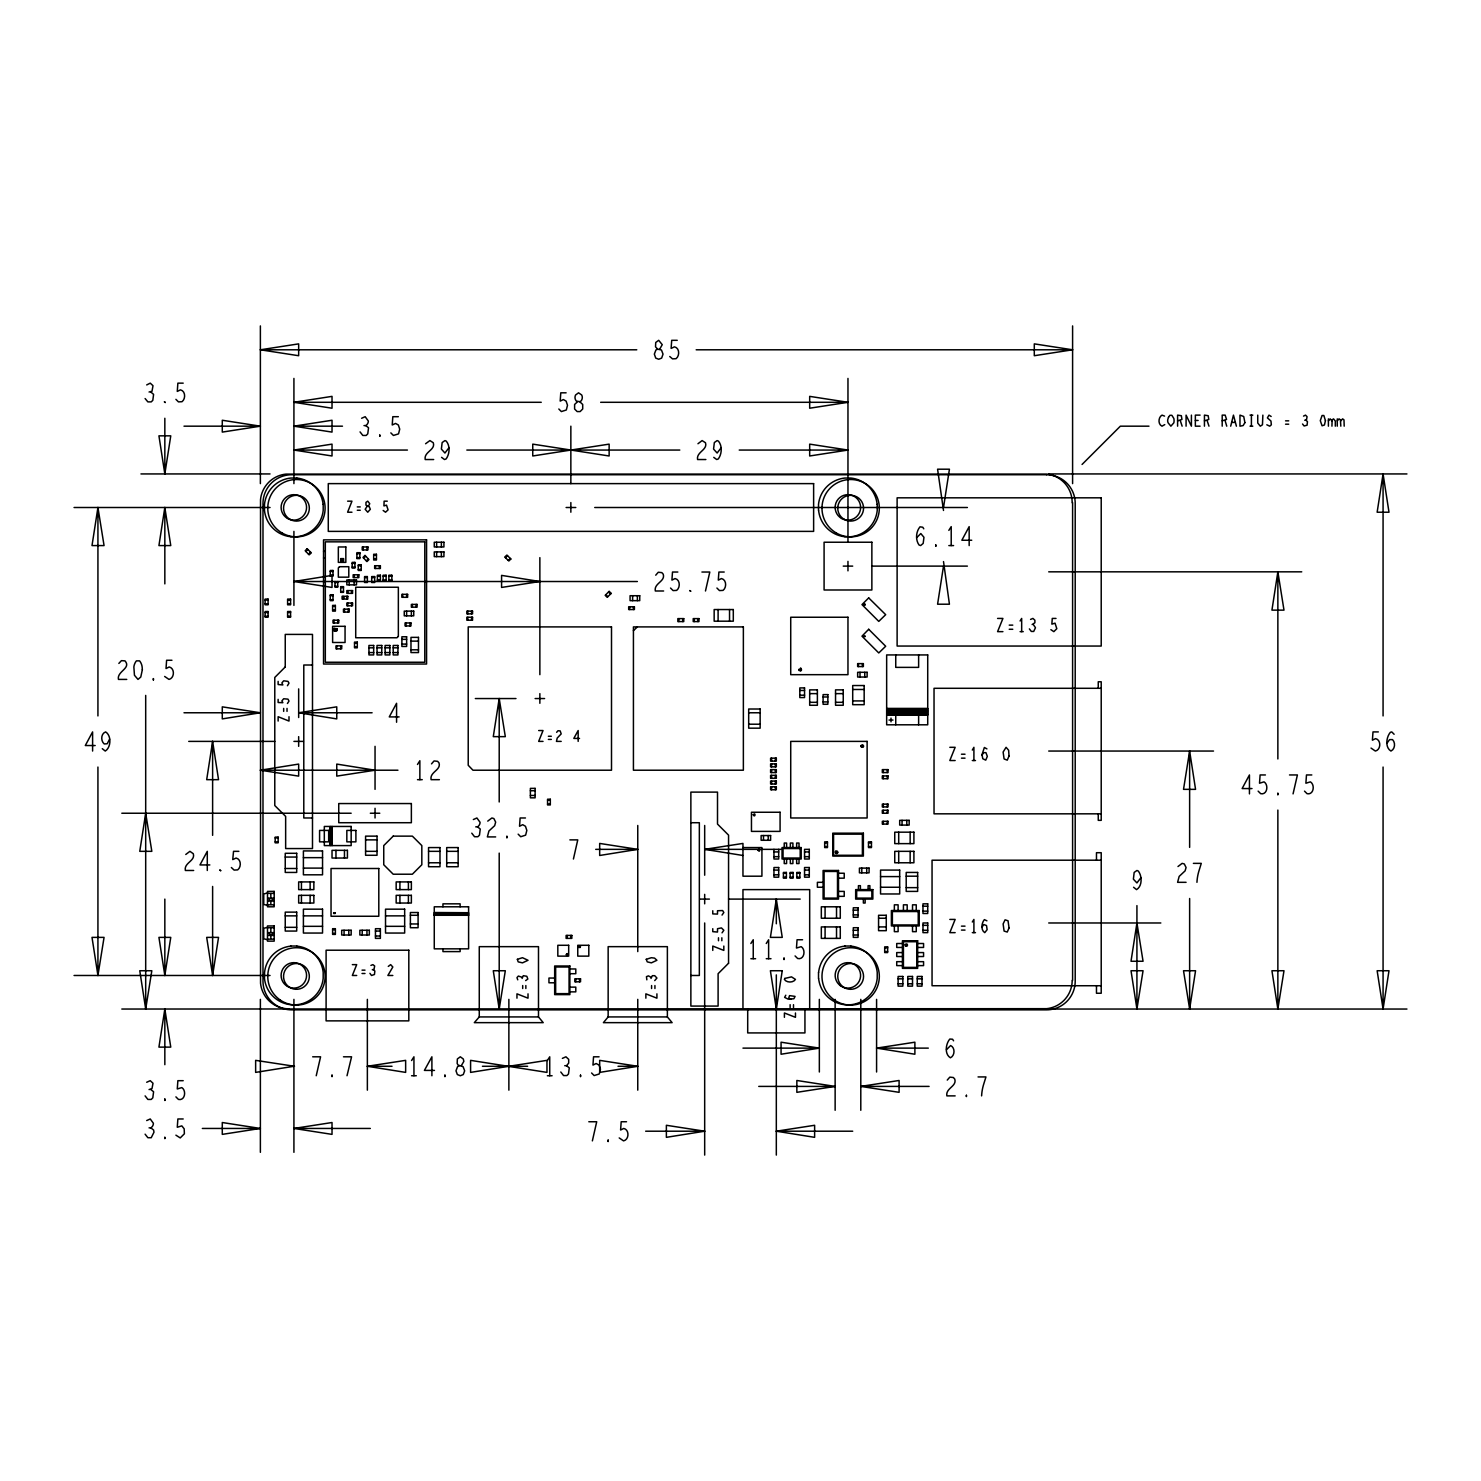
<?xml version="1.0" encoding="UTF-8"?>
<svg xmlns="http://www.w3.org/2000/svg" width="1481" height="1481" viewBox="0 0 1481 1481"><rect width="100%" height="100%" fill="white"/><g stroke="black" fill="none" stroke-linecap="round" stroke-linejoin="round"><path stroke-width="1.5" d="M333.614 629.406L335.28 631.258L336.89 629.073L334.206 628.277L333.614 629.406L337.353 629.481M818.512 972.369L818.512 978.404M905.021 944.989C910.037 942.508 902.244 948.358 907.575 945.082M333.614 912.74L335.372 912.722M1072.188 980.422L1072.04 983.31A28.472 28.472 0 0 1 1046.678 1008.672L121.812 1009.042M573.425 859.017L577.757 839.875L569.87 839.875M592.363 1140.888L596.713 1121.746L588.809 1121.746M705.474 590.993L709.806 572.036L701.92 572.036M316.231 1075.743L320.581 1056.805L312.676 1056.805M347.017 1075.743L351.571 1056.805L343.481 1056.805M1293.061 793.89L1297.412 774.952L1289.507 774.952M864.163 635.978L865.126 635.978M97.931 507.502L92.007 545.582L104.059 545.582L97.931 507.502L97.931 715.934M164.835 473.939L170.759 435.84L158.93 435.84L164.835 473.939L164.835 418.271M164.835 507.502L158.93 545.582L170.759 545.582L164.835 507.502L164.835 583.884M164.835 975.479L170.759 937.38L158.93 937.38L164.835 975.479L164.835 899.097M164.835 1009.042L158.93 1047.123L170.759 1047.123L164.835 1009.042L164.835 1064.691M212.616 741.389L206.692 779.672L218.54 779.672L212.616 741.389L212.616 835.34M212.616 975.479L218.54 937.38L206.692 937.38L212.616 975.479L212.616 886.453M499.208 698.551L493.284 736.649L505.317 736.649L499.208 698.551L499.208 801.98M776.322 899.097L770.398 937.38L782.246 937.38L776.322 899.097L776.322 923.774M943.508 507.502L949.432 469.199L937.584 469.199L943.508 510.464M943.508 566.112L937.584 604.211L949.432 604.211L943.508 561.577M1189.632 1009.042L1195.556 970.74L1183.523 970.74L1189.632 1009.042L1189.632 898.504M1277.862 571.833L1271.938 610.135L1283.99 610.135L1277.862 571.833L1277.862 758.957M1383.069 473.939L1377.145 512.222L1388.993 512.222L1383.069 473.939L1383.069 715.934M1383.069 1009.042L1388.993 970.74L1377.145 970.74L1383.069 1009.042L1383.069 767.047M97.931 975.479L104.059 937.38L92.007 937.38L97.931 975.479L97.931 767.047M145.693 1009.042L151.821 970.74L139.769 970.74L145.693 1009.042L145.693 695.404M499.208 1009.042L505.317 970.74L493.284 970.74L499.208 1009.042L499.208 853.112M1136.927 1009.042L1143.054 970.74L1131.021 970.74L1136.927 1009.042L1136.927 905.613M1189.632 751.052L1183.523 789.354L1195.556 789.354L1189.632 751.052L1189.632 847.373M1277.862 1009.042L1283.99 970.74L1271.938 970.74L1277.862 1009.042L1277.862 810.07M1331.937 426.176L1332.141 419.864L1333.529 418.864L1335.307 421.048L1335.307 426.176M1230.692 426.176L1233.451 415.124L1236.413 426.176M109.575 739.223L107.206 743.758L104.244 743.962C100.615 740.963 100.801 733.595 105.632 731.91C111.63 735.576 111.094 747.572 105.244 751.052L102.282 748.683M1140.888 877.77L1136.927 882.917L1133.391 879.159L1134.168 872.439L1136.927 870.476L1138.315 871.069C1142.184 876.03 1142.406 886.156 1136.538 889.618L1133.576 887.249M1328.401 420.845L1330.179 418.864L1331.937 420.845M1337.269 420.845L1339.046 418.864L1340.435 419.864L1340.823 426.176M1340.823 420.845L1342.601 418.864L1343.989 419.864L1344.193 426.176M448.873 447.891L444.929 453.019L441.375 449.076L442.153 442.56L444.929 440.579L446.299 441.171C450.28 446.003 449.706 454.038 446.114 458.943L444.522 459.536L441.579 457.351M721.062 447.891L717.119 453.019L713.564 449.076L714.342 442.56L717.119 440.579L718.489 441.171C722.45 446.003 721.895 454.038 718.304 458.943L716.711 459.536L713.749 457.351M388.281 966.408L390.651 964.631L392.817 967L387.874 975.479L392.817 975.479M556.634 732.317L558.022 730.725L560.188 730.929L561.188 733.891L557.226 738.038L556.449 741.389L561.188 741.389M522.108 978.441L523.293 975.683L526.829 976.275L527.828 979.034L525.644 980.607M650.992 978.441L652.362 975.683L654.732 975.683L656.916 978.052L654.732 980.607M972.314 750.071L973.906 747.313L973.906 760.531M1387.012 743.166L1389.585 739.611L1392.547 739.611C1395.639 742.74 1395.121 749.108 1390.955 751.052C1384.883 747.479 1386.216 737.112 1390.363 732.317L1391.751 731.91L1394.121 734.28M425.584 443.745L429.916 440.579L433.285 442.745C435.71 450.15 423.714 451.705 425.195 459.536L433.674 459.536M431.508 763.881L434.063 760.938L437.617 761.327L439.005 762.9C441.412 770.25 429.471 771.842 431.101 779.672L439.394 779.672M697.958 443.745L702.105 440.579L705.474 442.745C707.862 450.057 696.163 451.853 697.57 459.536L705.863 459.536M487.749 821.122L491.896 817.975L493.876 818.567L495.654 822.122L494.673 825.676L488.934 830.989L487.36 836.913L495.654 836.913M655.731 575.202L658.286 572.24L661.84 572.629L663.229 574.202C665.635 581.552 653.695 583.162 655.324 590.993L663.618 590.993M947.248 1080.093L949.821 1077.131L953.375 1077.52L954.764 1079.112C957.115 1086.406 945.396 1088.128 946.859 1095.884L955.152 1095.884M1177.987 866.533L1182.134 863.367L1184.3 863.96L1186.077 867.514L1185.096 870.865L1179.172 876.4L1177.599 882.324L1186.077 882.324M799.203 669.042C802.35 674.799 799.259 664.802 801.202 668.949M1020.094 620.983L1021.668 618.429L1021.668 631.646M972.314 921.997L973.906 919.423L973.906 932.641M981.996 927.125L983.773 924.551L986.531 925.551L987.124 929.679L984.754 932.641C980.57 930.012 981.533 922.941 984.365 919.627L986.92 920.812M417.494 764.474L419.864 760.734L419.864 779.672M411.57 1060.544L413.94 1056.805L413.94 1075.743M547.359 1060.544L549.729 1056.805L549.729 1075.743M948.84 530.383L951.209 526.644L951.209 545.582M750.867 943.508L753.237 939.75L753.237 958.707M766.251 943.508L768.62 939.75L768.62 958.707M916.665 537.696L920.812 533.549L923.959 537.307L923.181 543.416L920.608 545.582L919.035 544.989C915.332 539.862 915.906 531.605 920.016 526.829L922.774 527.236L923.774 528.81M946.47 1049.696L950.617 1045.549C955.319 1047.659 954.986 1055.694 950.413 1057.786C944.323 1054.213 945.674 1043.827 949.821 1039.033L952.579 1039.236L953.579 1040.81M118.85 663.432L121.423 660.656L124.978 660.859C131.624 668.357 116.647 671.337 118.461 679.409L126.755 679.409M185.773 854.481L189.92 851.334L193.271 853.704C195.659 861.035 183.737 862.645 185.366 870.476L193.659 870.476M981.996 755.014L983.773 752.644L985.939 752.644L987.327 756.384L985.735 760.142L982.792 758.753L981.996 754.607L984.365 747.498L986.92 748.886M308.529 554.264L310.51 552.098M305.771 551.506L307.752 549.544M363.604 558.226L365.585 556.245M366.362 560.781L368.343 558.818M505.521 557.634L507.502 555.653M508.279 560.392L510.26 558.411M270.838 901.059L273.8 898.115L268.08 898.115L270.838 901.059L270.838 903.836M1082.056 464.46L1120.358 426.176L1148.978 426.176M1164.769 424.603L1162.011 426.176C1157.772 424.344 1158.253 417.198 1162.011 415.124L1164.566 416.105M608.154 1016.929L603.415 1022.649L672.115 1022.649L667.376 1016.929L667.376 946.655L608.154 946.655L608.154 1016.929L667.376 1016.929M479.27 1016.929L474.327 1022.649L543.212 1022.649L538.492 1016.929L538.492 946.655L479.27 946.655L479.27 1016.929L538.492 1016.929M633.424 630.665L637.367 626.907M270.838 935.418L273.8 932.641L268.08 932.641L270.838 935.418L270.838 938.38M566.557 953.931C567.242 956.837 567.371 952.505 567.686 953.764M149.063 1089.572L152.006 1088.572L153.006 1083.24L150.247 1080.686L146.693 1082.259M564.742 1065.691L566.52 1065.691L568.685 1063.117L568.685 1059.359L565.927 1056.805L562.373 1058.378M287.425 685.722L288.999 683.167L288.017 681.39L283.667 680.797L281.89 682.963L282.871 684.944L278.132 684.537L278.132 681.39M1303.521 416.105L1305.502 415.124L1307.075 416.698L1306.483 419.864L1304.705 420.252M722.043 915.073L723.82 912.518L722.635 910.537L717.507 910.741L717.507 914.092L712.768 913.907L712.768 910.741M146.693 384.93L150.247 383.153L153.006 385.708L152.006 391.243L149.063 392.021M146.693 1120.562L150.247 1118.97L153.395 1123.32A5.387 5.387 0 0 1 150.84 1127.856L149.063 1127.856M372.286 969.759L374.064 969.166L374.656 966.001L372.879 964.631L370.916 965.408M1177.599 420.845L1181.931 419.456L1181.338 415.717L1177.599 415.124L1177.599 426.176M1204.442 420.845L1208.774 419.456L1208.181 415.717L1204.442 415.124L1204.442 426.176M1222.195 420.845L1226.546 419.456L1225.157 415.124L1222.195 415.124L1222.195 426.176M1032.127 624.538L1034.886 622.76L1034.886 620.206L1032.923 618.429L1030.554 619.41M361.623 418.271L365.178 416.698L368.343 421.048A5.387 5.387 0 0 1 365.77 425.584L363.993 425.584M368.343 506.317L369.732 503.744L367.751 501.17L365.974 502.355L365.974 505.132L369.324 506.909L370.324 509.279L367.751 512.222L365.178 509.279L367.158 506.317M659.674 349.201L662.248 344.666L658.693 340.315L655.731 342.481L655.528 346.832L657.694 349.201L661.452 349.979L663.025 354.126L661.655 358.087L658.693 359.254L655.731 358.087L654.343 354.126L655.916 349.979L657.694 349.201M473.346 819.548L476.901 817.975L480.066 822.307A5.387 5.387 0 0 1 477.493 826.861L475.716 826.861M287.425 703.494L288.999 701.124L288.017 699.143L283.667 698.754L281.89 700.92L282.871 702.697L278.132 702.512L278.132 699.347M722.043 932.845L723.82 930.272L721.451 927.921L717.507 928.698L717.507 932.049L712.768 931.66L712.768 928.698M785.8 995.213L784.615 997.379L788.17 999.157L793.89 998.768L795.075 996.398L789.54 995.621L788.762 997.972L790.928 999.36M577.571 401.703L574.609 404.461L574.609 408.997L577.164 411.57L580.126 411.57L582.699 408.997L582.699 404.461L579.737 401.703L576.387 401.11A5.443 5.443 0 0 1 575.591 394.983L578.553 392.817L581.7 394.983A5.443 5.443 0 0 1 580.922 401.11L579.737 401.703M459.332 1065.691L457.555 1066.672L455.981 1070.819L457.351 1074.558L460.313 1075.743L463.275 1074.558L464.664 1070.819L463.09 1066.672L458.147 1065.098L457.166 1063.506L457.351 1058.971L460.313 1056.805L463.275 1058.971L463.868 1061.34L461.313 1065.691M293.923 581.515L332.022 575.387L332.022 587.439L293.923 581.515L637.367 581.515M260.378 712.768L222.28 718.896L222.28 706.844L260.378 712.768L183.996 712.768M260.378 770.213L298.662 764.085L298.662 776.118L260.378 770.213L397.945 770.213M637.756 849.354L599.675 855.481L599.675 843.43L637.756 849.354L595.714 849.354M293.923 1066.283L255.639 1072.392L255.639 1060.359L294.515 1066.283M637.756 1066.283L599.675 1072.392L599.675 1060.359L637.756 1066.283L618.021 1066.283M819.345 1048.122L781.061 1054.231L781.061 1042.198L819.345 1048.122L742.962 1048.122M704.678 1131.206L666.376 1137.334L666.376 1125.282L704.678 1131.206L645.66 1131.206M260.378 349.794L298.662 343.87L298.662 355.718L260.378 349.794L636.774 349.794M293.923 402.295L332.022 396.371L332.022 408.219L293.923 402.295L541.25 402.295M260.378 426.176L222.28 432.1L222.28 420.252L260.378 426.176L183.996 426.176M293.923 426.176L332.022 420.252L332.022 432.1L293.923 426.176L342.481 426.176M293.923 450.057L332.022 444.133L332.022 455.981L293.923 450.057L407.423 450.057M1072.596 349.794L1034.293 355.718L1034.293 343.87L1072.596 349.794L696.181 349.794M847.965 402.295L809.681 408.219L809.681 396.371L847.965 402.295L600.657 402.295M847.965 450.057L809.681 455.981L809.681 444.133L847.965 450.057L739.223 450.057M298.662 712.768L336.761 706.844L336.761 718.896L298.662 712.768L372.101 712.768M742.962 855.481L704.678 849.354L742.962 843.43L742.962 876.197L761.919 876.197L761.919 847.576L742.962 847.576M367.362 1066.283L405.646 1060.359L405.646 1072.392L367.362 1066.283L392.021 1066.283M260.378 1128.448L222.28 1134.372L222.28 1122.524L260.378 1128.448L202.342 1128.448M293.923 1128.448L332.022 1122.524L332.022 1134.372L293.923 1128.448L370.324 1128.448M876.585 1048.122L914.888 1042.198L914.888 1054.231L876.585 1048.122L928.309 1048.122M835.136 1086.406L796.852 1092.33L796.852 1080.482L835.136 1086.406L758.753 1086.406M860.794 1086.406L899.097 1080.482L899.097 1092.33L860.794 1086.406L929.087 1086.406M776.322 1131.206L814.624 1125.282L814.624 1137.334L776.322 1131.206L852.704 1131.206M296.848 536.751L290.813 536.751M850.89 536.751L844.855 536.751M290.813 946.026L296.848 946.026M844.855 946.026L850.89 946.026M677.243 340.315L671.708 340.315L671.115 348.405L674.484 346.832C679.649 347.924 679.853 355.847 676.058 358.68L672.504 358.865L669.745 356.495M183.2 383.153L177.868 383.153L177.276 391.428L180.441 389.855C185.606 390.947 185.81 398.87 182.015 401.703L178.461 401.888L175.906 399.333M566.112 392.817L560.781 392.817L560.188 401.11L563.354 399.537L566.112 401.11L567.501 405.257L566.316 409.996L561.373 411.57L558.818 408.997M1200.091 415.124L1195.352 415.124L1195.352 426.176L1200.091 426.176M1250.038 415.124L1252.796 415.124M398.352 416.698L392.817 416.698L392.224 424.991L395.575 423.418L398.352 424.991L399.722 429.138L398.537 433.877L393.409 435.451L390.836 432.878M1195.352 420.456L1198.129 420.456M1285.564 420.845L1288.711 420.845M1231.674 422.418L1235.228 422.418M1285.564 424.195L1288.711 424.195M1250.038 426.176L1252.796 426.176M466.83 450.057L679.798 450.057M140.954 473.939L270.042 473.939M1048.715 473.939L1406.95 473.939M347.609 501.17L351.96 501.17L347.609 512.222L351.96 512.222M387.281 501.17L384.134 501.17L383.931 505.91L386.504 505.132L388.078 509.871L385.523 512.222L383.153 510.464M357.291 506.909L360.253 506.909M74.05 507.502L270.042 507.502M566.112 507.502L575.794 507.502M594.733 507.502L967.389 507.502M357.291 510.26L360.253 510.26M971.721 540.25L961.854 540.25L969.166 526.644L969.166 545.582M948.84 545.582L953.579 545.582M323.543 551.321L325.32 551.321M356.902 553.672L359.846 553.672M373.675 555.264L376.433 555.264M356.902 557.634L359.846 557.634M323.543 558.022L325.32 558.022M373.675 559.003L376.433 559.003M340.704 559.207L343.481 559.207M340.704 560.003L343.481 560.003M340.704 560.781L343.481 560.781M352.163 563.354L354.922 563.354M358.272 565.723L361.234 565.723M843.244 566.112L852.704 566.112M871.865 566.112L967.389 566.112M352.163 567.093L354.922 567.093M358.272 569.463L361.234 569.463M330.244 571.444L333.003 571.444M677.835 572.036L672.504 572.036L671.911 580.126L675.077 578.553C680.242 579.645 680.445 587.568 676.65 590.401L673.096 590.586L670.523 588.031M724.209 572.036L718.896 572.036L718.304 580.126L721.451 578.553C726.616 579.645 726.838 587.568 723.024 590.401L719.488 590.586L716.915 588.031M1048.715 571.833L1301.743 571.833M330.244 575.202L333.003 575.202M377.414 576.183L380.376 576.183M383.153 576.183L386.115 576.183M388.874 576.183L391.836 576.183M364.585 577.571L367.362 577.571M371.694 577.571L374.656 577.571M377.414 579.941L380.376 579.941M383.153 579.941L386.115 579.941M388.874 579.941L391.836 579.941M334.984 582.496L337.742 582.496M334.984 586.254L337.742 586.254M340.704 587.624L343.481 587.624M340.704 591.585L343.481 591.585M330.244 595.714L333.003 595.714M343.481 597.898L344.462 597.898M330.244 599.675L333.003 599.675M265.118 600.064L268.08 600.064M287.61 600.064L290.572 600.064M265.118 603.822L268.08 603.822M287.61 603.822L290.572 603.822M864.163 604.211L865.145 604.211M864.163 605.007L865.145 605.007M332.614 606.377L335.372 606.377M332.614 610.135L335.372 610.135M265.118 612.505L268.08 612.505M287.61 612.505L290.572 612.505M265.118 616.244L268.08 616.244M287.61 616.244L290.572 616.244M997.583 618.429L1002.915 618.429L997.583 631.646L1002.915 631.646M1056.009 618.429L1052.269 618.429L1051.862 624.149L1055.027 623.149L1056.805 628.685L1053.843 631.646L1050.881 629.666M1009.227 625.13L1012.782 625.13M333.799 628.685L336.965 628.685M1009.227 629.277L1012.782 629.277M333.595 630.258L337.15 630.258M334.003 631.054L336.761 631.054M1020.094 631.646L1023.241 631.646M864.163 636.571L865.145 636.571M401.888 639.348L406.627 639.348M410.978 641.125L418.475 641.125M354.533 643.087L357.291 643.087M401.888 644.087L406.627 644.087M354.533 646.845L357.291 646.845M368.936 647.826L373.675 647.826M377.026 647.826L381.765 647.826M385.116 647.826L389.855 647.826M393.206 647.826L397.945 647.826M410.978 649.807L418.475 649.807M368.936 652.566L373.675 652.566M377.026 652.566L381.765 652.566M385.116 652.566L389.855 652.566M393.206 652.566L397.945 652.566M171.944 660.267L166.613 660.267L166.02 668.56L169.186 666.968C174.943 668.19 174.684 678.168 168.982 679.409L164.65 676.447M312.491 665.006L303.79 665.006L303.79 817.975L312.491 817.975M798.833 669.745L801.591 669.745M799.018 670.523L801.388 670.523M1101.216 688.295L934.03 688.295L934.03 813.828L1101.216 813.828M852.704 689.48L864.163 689.48M799.814 690.461L804.553 690.461M809.681 693.626L817.382 693.626M835.543 693.626L843.244 693.626M799.814 695.2L804.553 695.2M823.103 696.977L827.842 696.977M475.327 698.551L515.98 698.551M535.122 698.551L544.601 698.551M852.704 700.92L864.163 700.92M823.103 701.92L827.842 701.92M809.681 702.309L817.382 702.309M835.543 702.309L843.244 702.309M886.656 708.418L927.717 708.418M886.656 709.01L927.717 709.01M886.656 709.806L927.717 709.806M886.656 710.602L927.717 710.602M886.656 711.38L927.717 711.38M886.656 712.176L927.717 712.176M748.683 712.768L760.142 712.768M886.656 712.972L927.717 712.972M886.656 713.749L927.717 713.749M886.656 714.545L927.717 714.545M886.656 715.138L927.717 715.138M399.13 716.915L389.262 716.915L396.575 703.29L396.575 722.247M889.026 720.062L892.969 720.062M748.683 724.209L760.142 724.209M538.677 730.54L543.027 730.54L538.677 741.389L543.027 741.389M1378.33 731.91L1372.998 731.91L1372.406 740.204L1375.571 738.63C1381.329 739.834 1381.07 749.812 1375.368 751.052L1371.036 748.09M548.359 736.261L551.321 736.261M579.534 738.427L573.813 738.427L578.164 730.54L578.164 741.389M548.359 739.408L551.321 739.408M188.735 741.389L274.781 741.389M293.923 741.389L303.401 741.389M95.173 745.535L85.306 745.535L92.6 731.91L92.6 751.052M861.202 745.332L863.367 745.332M860.998 746.128L863.756 746.128M861.202 746.924L863.367 746.924M949.821 747.313L955.152 747.313L949.821 760.531L955.152 760.531M1048.715 751.052L1213.513 751.052M961.465 754.218L965.02 754.218M961.465 758.161L965.02 758.161M972.314 760.531L975.479 760.531M1265.422 774.952L1260.109 774.952L1259.516 783.227L1264.052 781.857C1268.847 784.856 1267.273 795.204 1260.701 793.686L1258.128 791.132M1311.814 774.952L1306.483 774.952L1305.89 783.227L1310.426 781.857C1315.239 784.856 1313.666 795.204 1307.075 793.686L1304.502 791.132M417.494 779.672L422.233 779.672M1252 788.558L1242.133 788.558L1249.446 774.952L1249.446 793.89M530.383 790.724L535.122 790.724M530.383 795.464L535.122 795.464M547.563 800.203L550.321 800.203M547.563 804.146L550.321 804.146M121.812 813.236L351.164 813.236M370.324 813.236L379.784 813.236M525.459 817.975L520.127 817.975L519.535 826.268L522.7 824.676L525.459 826.268L526.829 830.415L525.644 835.136L520.72 836.728L518.146 834.155M690.868 822.714L699.347 822.714L699.347 975.479L690.868 975.479M330.244 827.453L332.022 827.453M330.244 828.231L332.022 828.231M330.244 829.027L332.022 829.027M330.244 829.823L332.022 829.823M330.244 830.6L332.022 830.6M330.244 831.396L332.022 831.396M330.244 832.174L332.022 832.174M330.244 832.97L332.022 832.97M330.244 833.766L332.022 833.766M330.244 834.543L332.022 834.543M330.244 835.34L332.022 835.34M330.244 836.136L332.022 836.136M330.244 836.913L332.022 836.913M330.244 837.709L332.022 837.709M275.188 837.913L278.132 837.913M330.244 838.505L332.022 838.505M330.244 839.283L332.022 839.283M365.585 839.875L377.026 839.875M330.244 840.079L332.022 840.079M330.244 840.875L332.022 840.875M330.244 841.652L332.022 841.652M275.188 841.856L278.132 841.856M330.244 842.448L332.022 842.448M824.676 842.837L827.453 842.837M868.495 842.837L871.457 842.837M330.244 843.244L332.022 843.244M330.244 844.022L332.022 844.022M330.244 844.818L332.022 844.818M824.676 846.595L827.453 846.595M868.495 846.595L871.457 846.595M704.678 849.354L781.061 849.354M238.867 851.334L233.535 851.334L232.739 859.609L236.09 858.036C241.273 859.128 241.477 867.051 237.682 869.884L234.128 870.087L231.369 867.514M365.585 851.334L377.026 851.334M428.546 851.334L439.987 851.334M446.707 851.334L458.147 851.334M835.728 851.131L837.32 851.131M773.952 851.927L778.691 851.927M804.553 851.927L809.292 851.927M835.136 851.927L837.913 851.927M835.469 852.723C841.041 853.482 831.711 849.354 837.913 852.704M835.932 853.5L837.117 853.5M773.952 856.666L778.691 856.666M804.553 856.666L809.292 856.666M285.241 857.055L296.7 857.055M303.401 857.647L322.543 857.647M1101.216 860.202L932.049 860.202L932.049 985.735L1101.216 985.735M428.546 862.775L439.987 862.775M446.707 862.775L458.147 862.775M1193.39 863.367L1201.276 863.367L1198.721 871.661A47.448 47.448 0 0 0 1196.944 882.324M209.839 864.941L199.972 864.941L207.284 851.334L207.284 870.476M303.401 868.107L322.543 868.107M285.241 868.495L296.7 868.495M773.952 870.087L778.691 870.087M804.553 870.087L809.292 870.087M783.43 873.235L786.392 873.235M790.132 873.235L793.094 873.235M796.852 873.235L799.814 873.235M838.505 873.235L844.226 873.235L844.226 878.177L838.505 878.177M773.952 874.808L778.691 874.808M804.553 874.808L809.292 874.808M906.205 876.197L917.646 876.197M880.547 876.585L899.689 876.585M783.43 877.178L786.392 877.178M790.132 877.178L793.094 877.178M796.852 877.178L799.814 877.178M823.103 882.324L817.382 882.324L817.382 887.249L823.103 887.249M880.547 887.249L899.689 887.249M906.205 887.637L917.646 887.637M838.505 891.395L844.226 891.395L844.226 896.338L838.505 896.338M267.487 892.969L263.729 893.969L263.729 904.428L267.487 905.409M267.487 893.376L274.189 893.376M699.939 899.097L709.418 899.097M728.559 899.097L800.203 899.097M268.08 901.059L273.8 901.059M267.487 904.817L274.189 904.817M922.978 906.205L927.717 906.205M853.297 910.149L858.036 910.149M922.978 911.13L927.717 911.13M434.266 912.518L468.607 912.722M333.595 913.499L335.187 913.499M434.266 913.499L468.607 913.499M434.266 914.295L468.607 914.295M853.297 914.888L858.036 914.888M434.266 915.073L468.607 915.073M410.385 915.277L418.086 915.277M434.266 915.277L468.607 915.277M285.241 915.869L296.7 915.869M303.401 915.869L322.543 915.869M385.523 915.869L404.665 915.869M878.566 918.239L886.267 918.239M949.821 919.423L955.152 919.423L949.821 932.641L955.152 932.641M1048.715 922.978L1160.826 922.978M410.385 923.959L418.086 923.959M922.978 925.347L927.717 925.347M303.401 926.328L322.543 926.328M385.523 926.328L404.665 926.328M961.465 926.143L965.02 926.143M878.566 926.921L886.267 926.921M267.487 927.328L263.729 928.309L263.729 938.769L267.487 939.75M285.241 927.328L296.7 927.328M267.487 927.717L274.189 927.717M332.614 929.679L335.372 929.679M853.297 930.272L858.036 930.272M922.978 930.272L927.717 930.272M961.465 930.087L965.02 930.087M375.452 931.068L380.376 931.068M972.314 932.641L975.479 932.641M332.614 933.437L335.372 933.437M853.297 935.011L858.036 935.011M268.08 935.418L273.8 935.418M375.452 936.011L380.376 936.011M267.487 939.158L274.189 939.158M802.572 939.75L797.056 939.75L796.463 948.044L801.202 946.655C806.071 949.747 804.331 960.188 797.648 958.503L795.075 955.93M902.447 943.508L896.727 943.508L896.727 947.451L902.447 947.451M917.646 943.508L923.57 943.508L923.57 947.451L917.646 947.451M905.206 944.286L907.39 944.286M905.335 945.748L907.39 945.878M578.553 946.655L580.533 946.655M578.756 947.451L580.33 947.451M884.694 947.84L887.637 947.84M884.694 951.598L887.637 951.598M902.447 952.579L896.727 952.579L896.727 956.522L902.447 956.522M917.646 952.579L923.57 952.579L923.57 956.522L917.646 956.522M566.112 954.56L568.093 954.56M566.52 955.356L567.686 955.356M750.867 958.707L755.606 958.707M766.251 958.707L770.99 958.707M902.447 961.669L896.727 961.669L896.727 965.612L902.447 965.612M917.646 961.669L923.57 961.669L923.57 965.612L917.646 965.612M352.348 964.631L356.699 964.631L352.348 975.479L356.699 975.479M569.87 968.963L575.794 968.963L575.794 973.702L569.87 973.702M362.03 970.148L364.992 970.148M362.03 973.498L364.992 973.498M74.05 975.479L270.042 975.479M554.672 978.052L548.951 978.052L548.951 982.792L554.672 982.792M898.115 978.83L902.836 978.83M907.779 978.83L912.518 978.83M917.257 978.83L921.997 978.83M898.115 983.773L902.836 983.773M907.779 983.773L912.518 983.773M917.257 983.773L921.997 983.773M569.87 987.124L575.794 987.124L575.794 991.863L569.87 991.863M1048.715 1009.042L1406.95 1009.042M599.083 1056.805L593.548 1056.805L592.955 1065.098L596.121 1063.506L599.083 1065.098L600.453 1069.226L599.268 1073.966L594.14 1075.558L591.585 1072.985M482.436 1066.283L527.625 1066.283M434.47 1070.411L424.399 1070.411L431.897 1056.805L431.897 1075.743M411.57 1075.743L416.309 1075.743M547.359 1075.743L552.098 1075.743M978.052 1076.928L985.939 1076.928L983.384 1085.221A47.448 47.448 0 0 0 981.607 1095.884M183.2 1080.686L177.868 1080.686L177.276 1088.979L181.811 1087.591C186.625 1090.59 185.051 1100.957 178.461 1099.439L175.906 1096.866M183.2 1118.97L177.868 1118.97L177.276 1127.263L181.811 1125.875L184.181 1128.837L184.385 1133.78L180.238 1137.926L175.906 1135.168M626.519 1121.746L621.187 1121.746L620.595 1130.022L623.742 1128.448C629.518 1129.651 629.258 1139.648 623.557 1140.888L619.206 1137.926M296.848 478.048L290.813 478.048A29.453 29.453 0 0 0 264.488 504.373L264.47 510.408A29.453 29.453 0 0 0 290.887 536.733M288.906 1008.839L285.981 1008.691A28.472 28.472 0 0 1 260.545 983.328L260.526 499.541A28.472 28.472 0 0 1 285.981 474.105L1046.678 474.087A28.472 28.472 0 0 1 1072.022 499.56L1072.188 502.781M1033.312 624.538L1035.478 627.703L1033.701 631.443L1031.331 631.443L1029.369 628.888M365.77 425.584L368.547 427.75L367.751 433.877L366.177 435.451L362.808 435.451L360.05 431.897M477.493 826.861L480.251 829.027L479.474 835.136L477.882 836.728L474.531 836.728L471.773 833.174M566.52 1065.691L569.278 1067.857L568.482 1073.966L566.908 1075.558L563.558 1075.558L560.781 1072.003M150.821 1089.572L153.598 1091.738L152.802 1097.847L151.229 1099.439L147.878 1099.439L145.101 1095.884M150.821 1127.856L153.598 1130.022L153.987 1132.206L151.229 1137.723L147.878 1137.723L145.101 1134.168M1305.89 420.252L1307.464 421.641L1307.075 425.195L1304.113 425.973L1302.54 424.01M373.268 969.759L374.86 970.944L374.452 974.498L371.509 975.479L369.917 973.313M150.821 392.021L153.598 394.39L152.802 400.314L151.229 401.888L147.878 401.888L145.101 398.537M1266.81 424.788L1269.772 426.176L1271.346 424.788L1270.957 421.048L1267.403 417.883L1268.976 415.124L1271.161 416.494M608.561 591.974L610.524 593.955M605.785 594.733L607.765 596.713M650.992 977.256L648.419 975.868L646.457 976.664L646.845 979.83M522.108 977.256L518.35 976.072L516.962 977.645L517.758 979.83M1207.2 420.845L1208.977 426.176M1180.357 420.845L1182.134 426.176M1225.157 420.845L1226.749 426.176M877.233 504.373L877.233 510.408A29.453 29.453 0 0 1 850.89 536.733M818.512 510.408L818.512 504.373A29.453 29.453 0 0 1 844.855 478.048L850.89 478.048A29.453 29.453 0 0 1 877.141 504.373M323.191 504.373L323.191 510.408A29.453 29.453 0 0 1 296.848 536.733M1337.269 418.864L1337.269 426.176M1328.401 418.864L1328.401 426.176M1262.867 415.124L1262.46 424.788L1260.294 426.176L1257.739 423.011L1257.739 415.124M1251.408 415.124L1251.408 426.176M1191.409 415.124L1191.409 426.176L1186.077 415.124L1186.077 426.176M1098.254 688.295L1098.254 681.778L1101.216 681.778L1101.216 820.344L1098.254 820.344L1098.254 813.828M1096.477 860.202L1096.477 852.704L1101.216 852.704L1101.216 993.251L1096.477 993.251L1096.477 985.735M1072.596 325.913L1072.596 483.621M1072.596 502.559L1072.596 980.422M918.627 654.935L918.627 667.376L895.746 667.376L895.746 654.935M918.627 724.801L918.627 712.38L895.746 712.38L895.746 724.801M916.258 910.537L916.258 904.817L912.518 904.817L912.518 910.537M916.258 925.94L916.258 931.66L912.518 931.66L912.518 925.94M910.149 832.174L910.149 843.633M910.149 851.334L910.149 862.775M907.187 910.537L907.187 904.817L903.429 904.817L903.429 910.537M906.798 820.344L906.798 825.084M902.059 820.344L902.059 825.084M898.708 832.174L898.708 843.633M898.708 851.334L898.708 862.775M898.115 910.537L898.115 904.817L894.357 904.817L894.357 910.537M898.115 925.94L898.115 931.66L894.357 931.66L894.357 925.94M891.007 718.1L891.007 721.839M887.249 769.62L887.249 772.582M887.249 775.933L887.249 778.691M887.249 804.146L887.249 806.923M887.249 810.274L887.249 813.236M887.249 821.326L887.249 824.084M883.305 769.62L883.305 772.582M883.305 775.933L883.305 778.691M883.305 804.146L883.305 806.923M883.305 810.274L883.305 813.236M883.305 821.326L883.305 824.084M876.585 999.36L876.585 1072.003M869.884 889.618L869.884 885.675L868.107 885.675L868.107 889.618M866.718 868.107L866.718 872.846M865.145 899.097L865.145 903.04L863.367 903.04L863.367 899.097M864.756 672.3L864.756 677.039M862.386 663.618L862.386 666.58M861.794 868.107L861.794 872.846M860.794 999.36L860.794 1110.287M860.405 889.618L860.405 885.675L858.425 885.675L858.425 889.618M860.017 672.3L860.017 677.039M858.425 663.618L858.425 666.58M847.965 378.414L847.965 542.231M847.965 561.373L847.965 570.851M836.524 906.798L836.524 918.239M836.524 926.921L836.524 938.38M835.136 999.36L835.136 1110.287M825.084 906.798L825.084 918.239M825.084 926.921L825.084 938.38M819.345 999.36L819.345 1072.003M809.681 1009.042L809.681 889.618L742.962 889.618L742.962 1009.042M804.942 1009.042L804.942 1032.923L747.701 1032.923L747.701 1009.042M799.018 847.576L799.018 843.041L796.648 843.041L796.648 847.576M799.018 859.017L799.018 863.571L796.648 863.571L796.648 859.017M795.464 1012.985L795.464 1017.317L784.412 1012.985L784.412 1017.317M793.501 1004.692L793.501 1007.654M792.909 847.576L792.909 843.041L790.336 843.041L790.336 847.576M792.909 859.017L792.909 863.571L790.336 863.571L790.336 859.017M790.132 1004.692L790.132 1007.654M786.596 847.576L786.596 843.041L784.227 843.041L784.227 847.576M786.596 859.017L786.596 863.571L784.227 863.571L784.227 859.017M778.691 849.354L778.691 859.017L773.952 859.017L773.952 849.354M776.322 974.887L776.322 1155.087M775.341 758.161L775.341 761.123M775.341 763.881L775.341 766.843M775.341 769.62L775.341 772.582M775.341 775.341L775.341 778.303M775.341 781.061L775.341 784.023M775.341 786.781L775.341 789.743M771.582 758.161L771.582 761.123M771.582 763.881L771.582 766.843M771.582 769.62L771.582 772.582M771.582 775.341L771.582 778.303M771.582 781.061L771.582 784.023M771.582 786.781L771.582 789.743M768.232 835.543L768.232 840.282M763.493 835.543L763.493 840.282M729.541 609.543L729.541 621.187M723.82 946.063L723.82 950.413L712.768 946.063L712.768 950.413M721.839 937.788L721.839 940.75M718.489 937.788L718.489 940.75M718.1 609.543L718.1 621.187M704.678 825.472L704.678 875.215M704.678 894.357L704.678 903.836M704.678 922.978L704.678 1155.087M697.958 618.614L697.958 621.576M694.219 618.614L694.219 621.576M682.76 618.614L682.76 621.576M678.816 618.614L678.816 621.576M656.916 993.844L656.916 998.175L645.864 993.844L645.864 998.175M654.935 985.55L654.935 988.512M651.584 985.55L651.584 988.512M637.756 825.472L637.756 951.598M637.756 999.36L637.756 1090.164M637.367 595.714L637.367 600.657M633.424 606.784L633.424 609.543M632.628 595.714L632.628 600.657M629.666 606.784L629.666 609.543M579.534 978.83L579.534 981.792M575.794 978.83L575.794 981.792M570.851 426.176L570.851 483.621M570.851 502.559L570.851 512.222M570.851 935.418L570.851 938.38M567.093 935.418L567.093 938.38M539.862 557.634L539.862 674.67M539.862 693.626L539.862 703.29M528.014 993.844L528.014 998.175L516.962 993.844L516.962 998.175M525.848 985.55L525.848 988.512M522.7 985.55L522.7 988.512M508.872 999.36L508.872 1090.164M471.569 611.116L471.569 613.875M471.569 617.244L471.569 620.206M467.829 611.116L467.829 613.875M467.829 617.244L467.829 620.206M460.128 906.798L460.128 903.836L442.949 903.836L442.949 906.798M460.128 948.84L460.128 951.598L442.949 951.598L442.949 948.84M441.375 542.231L441.375 546.97M441.375 551.913L441.375 556.634M436.636 542.231L436.636 546.97M436.636 551.913L436.636 556.634M416.105 604.415L416.105 607.173M412.366 604.415L412.366 607.173M411.366 611.116L411.366 615.855M409.996 622.964L409.996 625.926M408.404 881.917L408.404 889.618M408.404 895.339L408.404 903.04M406.627 594.344L406.627 597.306M406.627 611.116L406.627 615.855M406.035 622.964L406.035 625.926M402.684 594.344L402.684 597.306M399.926 881.917L399.926 889.618M399.926 895.339L399.926 903.04M379.395 565.723L379.395 568.482M375.452 565.723L375.452 568.482M375.045 746.331L375.045 789.354M375.045 808.293L375.045 817.975M367.362 999.36L367.362 1090.164M366.955 546.97L366.955 549.932M366.955 930.272L366.955 935.011M363.215 546.97L363.215 549.932M362.216 930.272L362.216 935.011M357.884 574.795L357.884 577.571M354.126 574.795L354.126 577.571M354.126 579.941L354.126 584.865M351.571 590.586L351.571 593.363M351.571 603.026L351.571 605.785M349.201 579.941L349.201 584.865M348.794 930.272L348.794 935.011M348.202 609.135L348.202 612.097M347.813 590.586L347.813 593.363M347.813 603.026L347.813 605.785M346.832 596.306L346.832 599.083M344.462 609.135L344.462 612.097M344.462 850.335L344.462 858.036M344.073 930.272L344.073 935.011M343.074 596.306L343.074 599.083M340.704 645.864L340.704 648.826M337.742 581.515L337.742 587.235L334.984 587.235L334.984 581.515M337.742 620.206L337.742 622.964M336.761 645.864L336.761 648.826M335.965 850.335L335.965 858.036M334.003 620.206L334.003 622.964M332.022 826.454L332.022 845.595M330.244 826.454L330.244 845.595M310.121 881.917L310.121 889.618M310.121 895.339L310.121 903.04M301.439 881.917L301.439 889.618M301.439 895.339L301.439 903.04M298.662 688.887L298.662 717.507M298.662 736.649L298.662 746.331M293.923 378.414L293.923 483.621M293.923 531.383L293.923 605.396M293.923 999.36L293.923 1152.329M288.999 716.711L288.999 721.062L278.132 716.711L278.132 721.062M287.018 708.418L287.018 711.38M283.667 708.418L283.667 711.38M270.838 894.357L270.838 898.115M270.838 928.698L270.838 932.641M260.378 325.913L260.378 483.621M260.378 999.36L260.378 1152.329M290.887 946.118A29.453 29.453 0 0 0 264.562 972.443L264.47 978.404A29.453 29.453 0 0 0 290.887 1004.729L296.848 1004.729A29.453 29.453 0 0 0 323.173 978.404L323.191 972.369A29.453 29.453 0 0 0 296.848 946.118M296.774 478.048A29.453 29.453 0 0 1 323.099 504.373M818.604 978.404A29.453 29.453 0 0 0 844.929 1004.729L850.89 1004.729A29.453 29.453 0 0 0 877.215 978.404L877.233 972.369A29.453 29.453 0 0 0 850.89 946.118M818.604 972.443A29.453 29.453 0 0 1 844.929 946.118M844.929 536.733A29.453 29.453 0 0 1 818.604 510.408M864.163 604.452L865.126 604.6L864.182 604.359M753.237 814.809C755.162 818.586 755.995 811.551 753.255 814.698M757.976 850.131C760.531 853.852 759.938 846.429 757.976 850.131M861.202 746.109C863.238 749.867 863.923 742.759 861.22 745.998M578.756 946.692L580.126 946.822L578.756 946.618M142.343 669.745L140.769 677.039L137.992 679.409L134.456 675.262L133.864 666.968A11.996 11.996 0 0 1 136.419 660.859L139.584 660.859A11.996 11.996 0 0 1 142.139 666.968L142.343 669.745M1325.439 420.641L1324.44 424.991L1322.07 425.788L1320.293 420.641L1322.07 415.513L1323.847 415.513L1325.439 420.641M145.693 813.236L139.769 851.334L151.821 851.334L145.693 813.236M782.246 970.74L776.322 1009.042L770.398 970.74L782.246 970.74M1136.927 922.978L1131.021 961.262L1143.054 961.262L1136.927 922.978M1009.042 755.995L1007.265 760.142L1004.099 758.957L1003.118 752.052L1006.08 747.313L1008.635 750.275L1009.042 755.995M1009.042 927.921L1007.265 932.049L1004.099 931.068L1003.118 923.959L1005.081 919.812L1008.043 920.812L1009.042 927.921M1168.509 417.29L1168.12 418.475A5.443 5.443 0 0 0 1168.12 422.826L1170.879 426.176L1173.841 422.826A10.497 10.497 0 0 0 1173.841 418.475L1171.878 415.309L1169.897 415.309L1168.509 417.29M517.369 959.299L518.146 961.854L522.497 962.854L528.014 960.28L522.497 957.707L517.369 959.299M646.253 959.299L647.234 961.854L651.381 962.854L656.916 960.28L654.546 958.114L651.381 957.707L646.253 959.299M784.819 978.441L784.412 979.422C786.541 982.884 793.335 982.884 795.464 979.422L791.52 976.868L784.819 978.441M995.621 760.734L995.621 760.734M1244.91 422.622L1243.133 425.584L1239.967 426.176L1239.967 415.124L1243.725 416.494L1244.91 422.622M868.699 629.277L861.979 636.182L878.77 652.954L885.675 646.253L868.699 629.277M165.243 402.48L164.447 401.888L165.243 402.48M379.784 435.062L379.784 436.247L379.784 435.062M153.395 678.613L153.395 680.001L153.395 678.613M307.159 548.748L305.179 550.728L309.122 554.857L311.306 552.894L307.159 548.748M339.519 566.705L338.334 567.889L338.334 577.164L348.794 577.164L348.794 566.705L339.519 566.705M364.992 555.449L363.012 557.43L366.955 561.577L368.936 559.596L364.992 555.449M285.241 666.968L274.781 677.446L274.781 805.534L285.648 816.401L285.648 848.557L312.491 848.557L312.491 634.405L285.241 634.405L285.241 666.968M398.352 636.386L396.964 637.756L355.718 637.756L355.718 587.235L398.352 587.235L398.352 636.386M510.852 559.003L508.872 560.984L504.725 557.041L506.909 555.06L510.852 559.003M220.706 870.68L219.91 870.087L220.706 870.68M609.135 591.382L605.192 595.325L607.173 597.306L611.32 593.363L609.135 591.382M393.206 836.136L383.746 845.595L383.746 864.756L393.206 874.216L412.366 874.216L421.826 864.756L421.826 845.595L412.366 836.136L393.206 836.136M164.835 1099.032L164.835 1100.42L164.835 1099.032M690.664 591.178L689.868 590.586L690.664 591.178M164.835 1137.334L164.835 1138.519L164.835 1137.334M506.909 836.321L506.909 837.709L506.909 836.321M332.022 1075.15L332.022 1076.539L332.022 1075.15M868.699 597.898L861.979 604.6L878.77 621.391L885.675 614.671L868.699 597.898M444.929 1075.15L444.929 1076.539L444.929 1075.15M580.533 1075.15L580.533 1076.539L580.533 1075.15M728.559 963.242L718.1 973.702L718.1 1006.08L690.868 1006.08L690.868 792.113L717.507 792.113L717.507 824.084L728.559 835.136L728.559 963.242M784.023 958.114L784.023 959.484L784.023 958.114M608.154 1140.092L608.154 1141.481L608.154 1140.092M995.621 932.845L995.621 932.845M966.408 1095.292L966.408 1096.477L966.408 1095.292M1277.862 793.298L1277.862 794.686L1277.862 793.298M935.807 544.989L935.807 546.174L935.807 544.989M508.872 1066.283L470.588 1072.392L470.588 1060.359L546.97 1072.392L546.97 1060.359L508.872 1066.283M570.851 450.057L532.753 455.981L532.753 444.133L609.135 455.981L609.135 444.133L570.851 450.057M539.862 581.515L501.578 587.439L501.578 575.387L539.862 581.515M375.045 770.213L336.761 776.118L336.761 764.085L375.045 770.213M1046.549 474.735L291.664 474.735A28.657 28.657 0 0 0 262.989 503.41L262.989 981.181A28.657 28.657 0 0 0 291.664 1009.857L1046.549 1009.857A28.657 28.657 0 0 0 1075.206 981.181L1075.206 503.41A28.657 28.657 0 0 0 1046.549 474.735M813.624 483.621L328.282 483.621L328.282 531.383L813.624 531.383L813.624 483.621M1101.216 497.82L897.116 497.82L897.116 646.049L1101.216 646.049L1101.216 497.82M426.565 539.862L323.543 539.862L323.543 664.025L426.565 664.025L426.565 539.862M424.788 541.842L325.32 541.842L325.32 662.248L424.788 662.248L424.788 541.842M443.93 542.231L434.266 542.231L434.266 546.97L443.93 546.97L443.93 542.231M871.865 542.231L824.084 542.231L824.084 589.993L871.865 589.993L871.865 542.231M345.832 546.97L338.334 546.97L338.334 562.373L345.832 562.373L345.832 546.97M367.954 546.97L362.216 546.97L362.216 549.932L367.954 549.932L367.954 546.97M443.93 551.913L434.266 551.913L434.266 556.634L443.93 556.634L443.93 551.913M359.846 552.691L356.902 552.691L356.902 558.615L359.846 558.615L359.846 552.691M376.433 554.264L373.675 554.264L373.675 560.003L376.433 560.003L376.433 554.264M343.481 558.615L340.704 558.615L340.704 561.373L343.481 561.373L343.481 558.615M354.922 562.373L352.163 562.373L352.163 568.093L354.922 568.093L354.922 562.373M361.234 564.742L358.272 564.742L358.272 570.463L361.234 570.463L361.234 564.742M380.376 565.723L374.656 565.723L374.656 568.482L380.376 568.482L380.376 565.723M333.003 570.463L330.244 570.463L330.244 576.183L333.003 576.183L333.003 570.463M358.865 574.795L353.144 574.795L353.144 577.571L358.865 577.571L358.865 574.795M380.376 575.202L377.414 575.202L377.414 580.922L380.376 580.922L380.376 575.202M386.115 575.202L383.153 575.202L383.153 580.922L386.115 580.922L386.115 575.202M391.836 575.202L388.874 575.202L388.874 580.922L391.836 580.922L391.836 575.202M367.362 576.572L364.585 576.572L364.585 582.496L367.362 582.496L367.362 576.572M374.656 576.572L371.694 576.572L371.694 582.496L374.656 582.496L374.656 576.572M356.495 579.941L346.832 579.941L346.832 584.865L356.495 584.865L356.495 579.941M343.481 586.643L340.704 586.643L340.704 592.363L343.481 592.363L343.481 586.643M352.552 590.586L346.832 590.586L346.832 593.363L352.552 593.363L352.552 590.586M407.627 594.344L401.888 594.344L401.888 597.306L407.627 597.306L407.627 594.344M333.003 594.733L330.244 594.733L330.244 600.657L333.003 600.657L333.003 594.733M639.736 595.714L630.073 595.714L630.073 600.657L639.736 600.657L639.736 595.714M347.813 596.306L342.092 596.306L342.092 599.083L347.813 599.083L347.813 596.306M268.08 599.083L265.118 599.083L265.118 604.803L268.08 604.803L268.08 599.083M290.572 599.083L287.61 599.083L287.61 604.803L290.572 604.803L290.572 599.083M352.552 603.026L346.832 603.026L346.832 605.785L352.552 605.785L352.552 603.026M417.087 604.415L411.366 604.415L411.366 607.173L417.087 607.173L417.087 604.415M335.372 605.396L332.614 605.396L332.614 611.116L335.372 611.116L335.372 605.396M634.405 606.784L628.685 606.784L628.685 609.543L634.405 609.543L634.405 606.784M349.201 609.135L343.481 609.135L343.481 612.097L349.201 612.097L349.201 609.135M733.299 609.543L714.157 609.543L714.157 621.187L733.299 621.187L733.299 609.543M413.736 611.116L404.257 611.116L404.257 615.855L413.736 615.855L413.736 611.116M472.55 611.116L466.83 611.116L466.83 613.875L472.55 613.875L472.55 611.116M268.08 611.505L265.118 611.505L265.118 617.244L268.08 617.244L268.08 611.505M290.572 611.505L287.61 611.505L287.61 617.244L290.572 617.244L290.572 611.505M472.55 617.244L466.83 617.244L466.83 620.206L472.55 620.206L472.55 617.244M847.965 617.244L790.724 617.244L790.724 674.67L847.965 674.67L847.965 617.244M683.759 618.614L677.835 618.614L677.835 621.576L683.759 621.576L683.759 618.614M698.958 618.614L693.219 618.614L693.219 621.576L698.958 621.576L698.958 618.614M338.742 620.206L333.003 620.206L333.003 622.964L338.742 622.964L338.742 620.206M410.978 622.964L405.054 622.964L405.054 625.926L410.978 625.926L410.978 622.964M345.054 626.315L332.614 626.315L332.614 642.495L345.054 642.495L345.054 626.315M611.505 626.907L468.218 626.907L468.218 765.27L472.957 770.213L611.505 770.213L611.505 626.907M743.369 626.907L633.424 626.907L633.424 770.213L743.369 770.213L743.369 626.907M406.627 636.774L401.888 636.774L401.888 646.457L406.627 646.457L406.627 636.774M418.475 637.367L410.978 637.367L410.978 652.566L418.475 652.566L418.475 637.367M357.291 642.106L354.533 642.106L354.533 647.826L357.291 647.826L357.291 642.106M373.675 645.457L368.936 645.457L368.936 654.935L373.675 654.935L373.675 645.457M381.765 645.457L377.026 645.457L377.026 654.935L381.765 654.935L381.765 645.457M389.855 645.457L385.116 645.457L385.116 654.935L389.855 654.935L389.855 645.457M397.945 645.457L393.206 645.457L393.206 654.935L397.945 654.935L397.945 645.457M341.704 645.864L335.965 645.864L335.965 648.826L341.704 648.826L341.704 645.864M927.717 654.935L886.656 654.935L886.656 724.801L927.717 724.801L927.717 654.935M863.367 663.618L857.647 663.618L857.647 666.58L863.367 666.58L863.367 663.618M867.125 672.3L857.647 672.3L857.647 677.039L867.125 677.039L867.125 672.3M864.163 685.536L852.704 685.536L852.704 704.678L864.163 704.678L864.163 685.536M804.553 687.906L799.814 687.906L799.814 697.57L804.553 697.57L804.553 687.906M817.382 689.868L809.681 689.868L809.681 705.271L817.382 705.271L817.382 689.868M843.244 689.868L835.543 689.868L835.543 705.271L843.244 705.271L843.244 689.868M827.842 694.608L823.103 694.608L823.103 704.29L827.842 704.29L827.842 694.608M760.142 709.01L748.683 709.01L748.683 728.171L760.142 728.171L760.142 709.01M867.125 741.389L790.724 741.389L790.724 817.975L867.125 817.975L867.125 741.389M776.322 758.161L770.601 758.161L770.601 761.123L776.322 761.123L776.322 758.161M776.322 763.881L770.601 763.881L770.601 766.843L776.322 766.843L776.322 763.881M776.322 769.62L770.601 769.62L770.601 772.582L776.322 772.582L776.322 769.62M888.045 769.62L882.324 769.62L882.324 772.582L888.045 772.582L888.045 769.62M776.322 775.341L770.601 775.341L770.601 778.303L776.322 778.303L776.322 775.341M888.045 775.933L882.324 775.933L882.324 778.691L888.045 778.691L888.045 775.933M776.322 781.061L770.601 781.061L770.601 784.023L776.322 784.023L776.322 781.061M776.322 786.781L770.601 786.781L770.601 789.743L776.322 789.743L776.322 786.781M535.122 788.373L530.383 788.373L530.383 797.833L535.122 797.833L535.122 788.373M550.321 799.222L547.563 799.222L547.563 804.942L550.321 804.942L550.321 799.222M411.366 803.554L338.742 803.554L338.742 822.714L411.366 822.714L411.366 803.554M888.045 804.146L882.324 804.146L882.324 806.923L888.045 806.923L888.045 804.146M888.045 810.274L882.324 810.274L882.324 813.236L888.045 813.236L888.045 810.274M780.08 812.254L751.459 812.254L751.459 831.396L780.08 831.396L780.08 812.254M909.167 820.344L899.689 820.344L899.689 825.084L909.167 825.084L909.167 820.344M888.045 821.326L882.324 821.326L882.324 824.084L888.045 824.084L888.045 821.326M351.164 826.454L324.32 826.454L324.32 845.595L351.164 845.595L351.164 826.454M328.671 830.415L319.581 830.415L319.581 841.856L328.671 841.856L328.671 830.415M355.903 830.415L346.832 830.415L346.832 841.856L355.903 841.856L355.903 830.415M913.907 832.174L894.746 832.174L894.746 843.633L913.907 843.633L913.907 832.174M863.367 833.174L832.766 833.174L832.766 856.074L863.367 856.074L863.367 833.174M862.386 834.155L833.562 834.155L833.562 855.278L862.386 855.278L862.386 834.155M770.601 835.543L761.123 835.543L761.123 840.282L770.601 840.282L770.601 835.543M377.026 836.136L365.585 836.136L365.585 855.278L377.026 855.278L377.026 836.136M278.132 837.117L275.188 837.117L275.188 842.837L278.132 842.837L278.132 837.117M827.453 841.856L824.676 841.856L824.676 847.576L827.453 847.576L827.453 841.856M871.457 841.856L868.495 841.856L868.495 847.576L871.457 847.576L871.457 841.856M439.987 847.576L428.546 847.576L428.546 866.718L439.987 866.718L439.987 847.576M458.147 847.576L446.707 847.576L446.707 866.718L458.147 866.718L458.147 847.576M801.202 847.576L782.042 847.576L782.042 859.017L801.202 859.017L801.202 847.576M800.203 848.557L783.042 848.557L783.042 858.036L800.203 858.036L800.203 848.557M809.292 849.354L804.553 849.354L804.553 859.017L809.292 859.017L809.292 849.354M347.424 850.335L332.022 850.335L332.022 858.036L347.424 858.036L347.424 850.335M322.543 850.927L303.401 850.927L303.401 874.808L322.543 874.808L322.543 850.927M913.907 851.334L894.746 851.334L894.746 862.775L913.907 862.775L913.907 851.334M296.7 853.297L285.241 853.297L285.241 872.439L296.7 872.439L296.7 853.297M778.691 867.514L773.952 867.514L773.952 877.178L778.691 877.178L778.691 867.514M809.292 867.514L804.553 867.514L804.553 877.178L809.292 877.178L809.292 867.514M869.088 868.107L859.424 868.107L859.424 872.846L869.088 872.846L869.088 868.107M378.803 868.495L331.041 868.495L331.041 916.258L378.803 916.258L378.803 868.495M899.689 870.087L880.547 870.087L880.547 893.969L899.689 893.969L899.689 870.087M838.505 870.476L823.103 870.476L823.103 899.097L838.505 899.097L838.505 870.476M837.505 871.457L824.084 871.457L824.084 898.115L837.505 898.115L837.505 871.457M786.392 872.439L783.43 872.439L783.43 878.177L786.392 878.177L786.392 872.439M793.094 872.439L790.132 872.439L790.132 878.177L793.094 878.177L793.094 872.439M799.814 872.439L796.852 872.439L796.852 878.177L799.814 878.177L799.814 872.439M917.646 872.439L906.205 872.439L906.205 891.395L917.646 891.395L917.646 872.439M313.861 881.917L298.662 881.917L298.662 889.618L313.861 889.618L313.861 881.917M411.366 881.917L396.168 881.917L396.168 889.618L411.366 889.618L411.366 881.917M872.846 889.618L855.666 889.618L855.666 899.097L872.846 899.097L872.846 889.618M871.865 890.599L856.666 890.599L856.666 898.115L871.865 898.115L871.865 890.599M274.189 891.395L267.487 891.395L267.487 906.798L274.189 906.798L274.189 891.395M313.861 895.339L298.662 895.339L298.662 903.04L313.861 903.04L313.861 895.339M411.366 895.339L396.168 895.339L396.168 903.04L411.366 903.04L411.366 895.339M927.717 903.836L922.978 903.836L922.978 913.499L927.717 913.499L927.717 903.836M468.607 906.798L434.266 906.798L434.266 948.84L468.607 948.84L468.607 906.798M840.282 906.798L821.326 906.798L821.326 918.239L840.282 918.239L840.282 906.798M858.036 907.779L853.297 907.779L853.297 917.257L858.036 917.257L858.036 907.779M322.543 909.167L303.401 909.167L303.401 933.049L322.543 933.049L322.543 909.167M404.665 909.167L385.523 909.167L385.523 933.049L404.665 933.049L404.665 909.167M919.22 910.537L891.395 910.537L891.395 925.94L919.22 925.94L919.22 910.537M918.239 911.537L892.377 911.537L892.377 924.959L918.239 924.959L918.239 911.537M296.7 912.129L285.241 912.129L285.241 931.068L296.7 931.068L296.7 912.129M418.086 912.518L410.385 912.518L410.385 927.717L418.086 927.717L418.086 912.518M886.267 915.277L878.566 915.277L878.566 930.679L886.267 930.679L886.267 915.277M927.717 922.978L922.978 922.978L922.978 932.641L927.717 932.641L927.717 922.978M274.189 925.94L267.487 925.94L267.487 941.138L274.189 941.138L274.189 925.94M840.282 926.921L821.326 926.921L821.326 938.38L840.282 938.38L840.282 926.921M858.036 927.717L853.297 927.717L853.297 937.38L858.036 937.38L858.036 927.717M335.372 928.698L332.614 928.698L332.614 934.418L335.372 934.418L335.372 928.698M380.376 928.698L375.452 928.698L375.452 938.38L380.376 938.38L380.376 928.698M351.164 930.272L341.704 930.272L341.704 935.011L351.164 935.011L351.164 930.272M369.324 930.272L359.846 930.272L359.846 935.011L369.324 935.011L369.324 930.272M571.833 935.418L566.112 935.418L566.112 938.38L571.833 938.38L571.833 935.418M917.646 940.75L902.447 940.75L902.447 968.37L917.646 968.37L917.646 940.75M916.85 941.731L903.429 941.731L903.429 967.389L916.85 967.389L916.85 941.731M568.685 945.285L557.819 945.285L557.819 956.134L568.685 956.134L568.685 945.285M588.809 945.285L577.757 945.285L577.757 956.134L588.809 956.134L588.809 945.285M887.637 946.859L884.694 946.859L884.694 952.579L887.637 952.579L887.637 946.859M408.812 950.21L326.098 950.21L326.098 1020.872L408.812 1020.872L408.812 950.21M569.87 966.001L554.672 966.001L554.672 994.621L569.87 994.621L569.87 966.001M569.074 967L555.653 967L555.653 993.64L569.074 993.64L569.074 967M902.836 976.46L898.115 976.46L898.115 986.142L902.836 986.142L902.836 976.46M912.518 976.46L907.779 976.46L907.779 986.142L912.518 986.142L912.518 976.46M921.997 976.46L917.257 976.46L917.257 986.142L921.997 986.142L921.997 976.46M580.533 978.83L574.795 978.83L574.795 981.792L580.533 981.792L580.533 978.83M287.462 986.402A12.737 12.737 0 0 0 306.567 975.387A12.737 12.737 0 0 0 287.462 964.353A12.737 12.737 0 0 0 287.462 986.402M287.462 518.424A12.737 12.737 0 0 0 306.567 507.391A12.737 12.737 0 0 0 287.462 496.376A12.737 12.737 0 0 0 287.462 518.424M840.412 985.698A12.737 12.737 0 0 0 860.535 976.682A12.737 12.737 0 0 0 842.67 963.761A12.737 12.737 0 0 0 840.412 985.698M841.504 518.424A12.737 12.737 0 0 0 860.609 507.391A12.737 12.737 0 0 0 841.504 496.376A12.737 12.737 0 0 0 841.504 518.424M834.581 1000.138A28.657 28.657 0 0 0 879.251 978.46A28.657 28.657 0 0 0 838.135 950.617A28.657 28.657 0 0 0 834.581 1000.138M844.207 987.586A12.903 12.903 0 0 0 863.553 976.405A12.903 12.903 0 0 0 844.207 965.242A12.903 12.903 0 0 0 844.207 987.586M836.321 533.012A28.657 28.657 0 0 0 879.325 508.187A28.657 28.657 0 0 0 836.321 483.361A28.657 28.657 0 0 0 836.321 533.012M844.207 519.368A12.903 12.903 0 0 0 863.553 508.187A12.903 12.903 0 0 0 844.207 497.024A12.903 12.903 0 0 0 844.207 519.368M282.112 533.012A28.657 28.657 0 0 0 325.098 508.187A28.657 28.657 0 0 0 282.112 483.361A28.657 28.657 0 0 0 282.112 533.012M280.372 1000.138A28.657 28.657 0 0 0 325.042 978.46A28.657 28.657 0 0 0 283.908 950.617A28.657 28.657 0 0 0 280.372 1000.138M289.998 519.368A12.903 12.903 0 0 0 309.344 508.187A12.903 12.903 0 0 0 289.998 497.024A12.903 12.903 0 0 0 289.998 519.368M289.202 987.087A12.903 12.903 0 0 0 309.307 977.33A12.903 12.903 0 0 0 290.813 964.797A12.903 12.903 0 0 0 289.202 987.087"/></g></svg>
